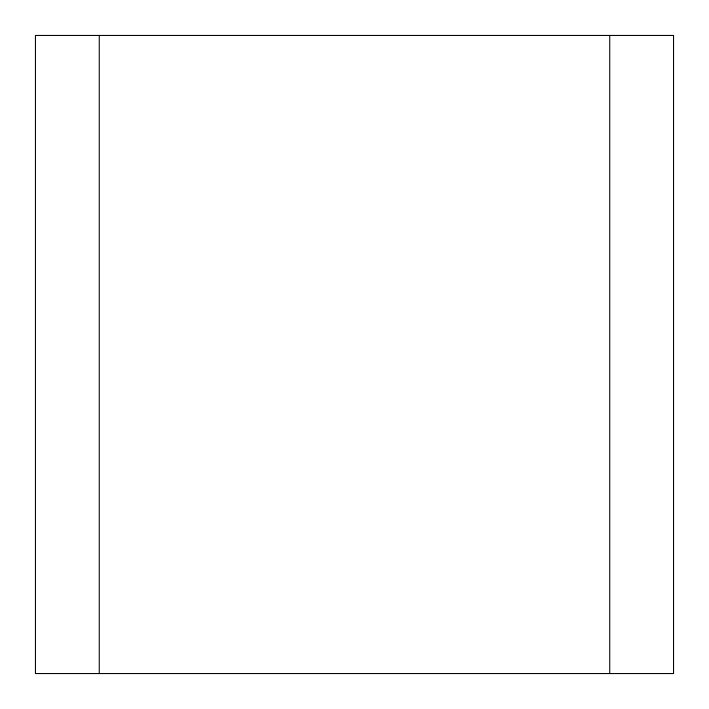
<?xml version="1.0" encoding="UTF-8"?>
<svg xmlns="http://www.w3.org/2000/svg" width="709" height="709" viewBox="0 0 709 709"><rect width="100%" height="100%" fill="white"/><g stroke="black" fill="none" stroke-linecap="round" stroke-linejoin="round"><path stroke-width="1.06" d="M609.74 35.45L609.74 673.55M99.26 35.45L99.26 673.55M673.55 35.45L35.45 35.45L35.45 673.55L673.55 673.55L673.55 35.45"/></g></svg>
